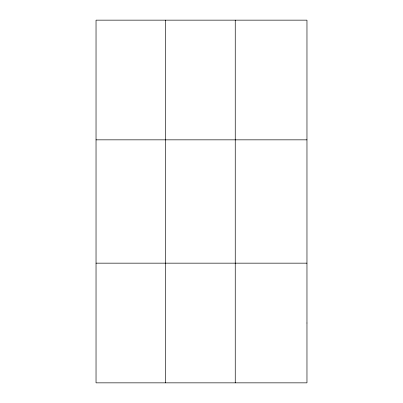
<?xml version="1.0" encoding="UTF-8"?>
<svg xmlns="http://www.w3.org/2000/svg" width="403" height="403" viewBox="0 0 403 403"><rect width="100%" height="100%" fill="white"/><g stroke="black" fill="none" stroke-linecap="round" stroke-linejoin="round"><path stroke-width="0.6" d="M165.643 382.85L165.643 20.15M235.246 382.85L235.246 20.15M96.035 139.841L306.965 139.841M96.035 263.159L306.965 263.159M306.965 323.005L306.965 382.85L96.035 382.85L96.035 20.15L306.965 20.15L306.965 323.005"/></g></svg>
